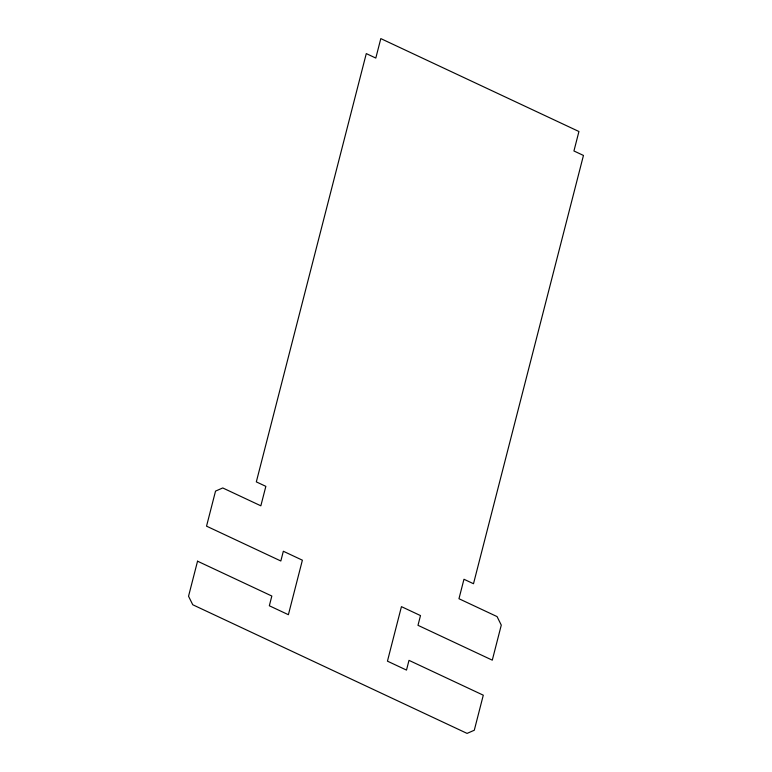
<?xml version="1.0" encoding="UTF-8"?>
<svg xmlns="http://www.w3.org/2000/svg" width="772" height="772" viewBox="0 0 772 772"><rect width="100%" height="100%" fill="white"/><g stroke="black" fill="none" stroke-linecap="round" stroke-linejoin="round"><path stroke-width="1.16" d="M197.545 561.196L188.542 596.235L192.759 604.756L467.079 733.4L474.288 730.244L483.291 695.196L408.996 660.359L406.497 670.086L387.447 661.16L401.44 606.647L420.489 615.583L417.99 625.32L492.285 660.157L501.279 625.117L497.072 616.596L458.964 598.725L463.962 579.261L473.497 583.728L583.458 155.442L573.934 150.974L578.932 131.51L380.808 38.6L375.81 58.064L366.285 53.596L256.323 481.882L265.848 486.35L260.849 505.814L222.751 487.952L215.533 491.108L206.539 526.157L280.834 560.993L283.334 551.256L302.383 560.192L288.39 614.705L269.341 605.769L271.831 596.032L197.545 561.196"/></g></svg>
